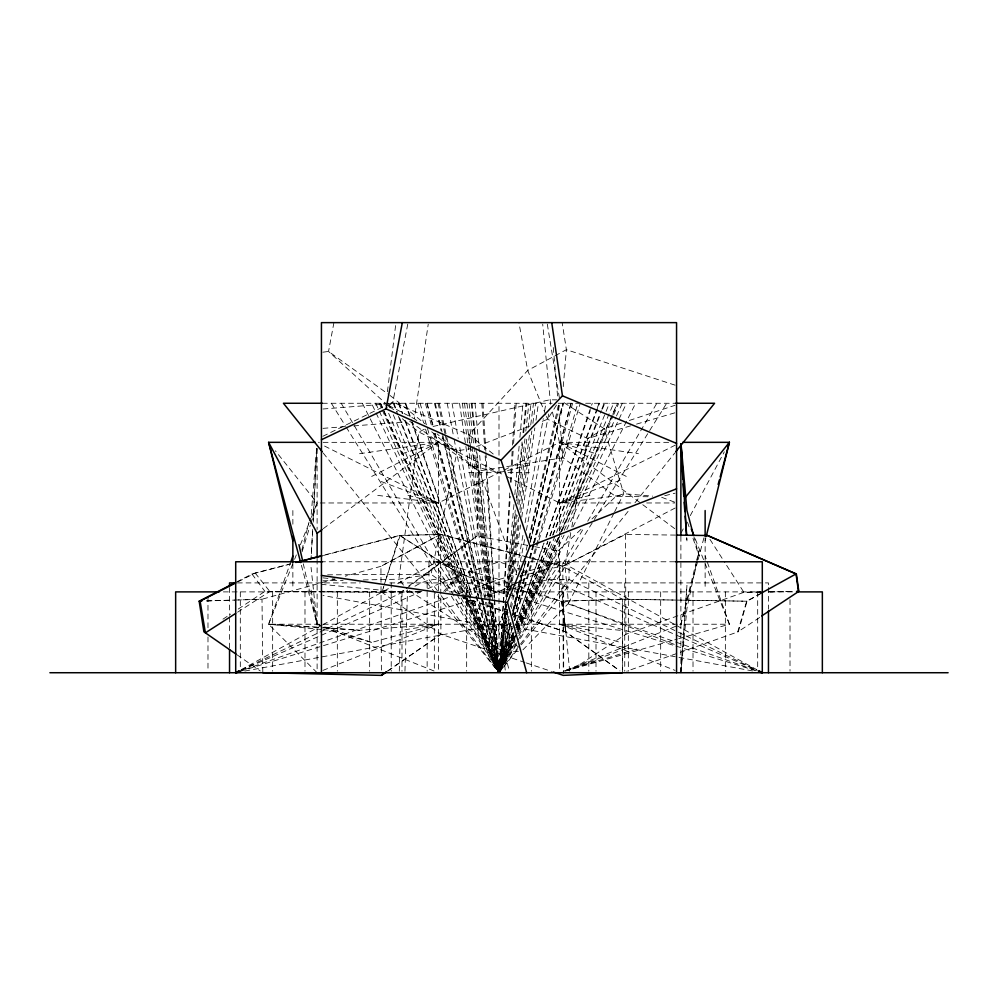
<?xml version="1.0" encoding="UTF-8"?>
<svg xmlns="http://www.w3.org/2000/svg" width="998" height="998" viewBox="0 0 998 998"><rect width="100%" height="100%" fill="white"/><g stroke="black" fill="none" stroke-linecap="round" stroke-linejoin="round"><path stroke-width="0.75" stroke-dasharray="4.99 3.74" d="M399.287 671.167L401.321 592.163L403.429 590.379M404.951 671.192L407.546 589.905M316.828 448.464L313.26 522.116M312.586 529.476L311.052 559.042L312.885 528.266M313.073 520.145L316.79 448.564M507.583 609.591L499.212 671.18L509.778 491.54M510.327 482.246L512.161 451.271M512.535 445.071L515.018 403.267M680.885 672.727L686.948 585.564L680.885 672.727L686.948 608.306L696.205 564.344M507.084 609.591L499.2 671.18L510.252 496.181M511.138 482.246L513.209 449.724M513.608 443.524L516.166 403.267M316.616 448.526L311.052 516.602L309.542 520.769M563.246 386.6L566.39 349.687L562.161 322.628M323.24 453.03L499 672.727L514.007 503.928M514.831 494.634L519.372 443.524M519.921 437.336L522.952 403.267M506.56 604.588L499.175 671.18L506.123 601.482M506.273 599.935L515.255 510.115M516.502 497.728L522.079 441.977M523.002 432.683L525.946 403.267M499.162 671.18L506.011 604.588M506.809 596.841L515.741 510.115M516.702 500.821L522.927 440.43M523.725 432.683L526.744 403.267M507.421 596.841L516.527 514.768M517.725 503.928L524.948 438.883M525.809 431.136L528.89 403.267M341.191 403.267L499 672.727L506.51 609.591M508.344 594.197L517.675 515.667M518.96 504.888L527.194 435.602M528.117 427.905L531.048 403.267M387.424 391.765L388.372 384.08M388.571 382.546L395.769 324.175M509.454 591.115L518.91 517.201M519.896 509.504L529.551 434.055M530.736 424.824L533.493 403.267M510.09 591.115L519.297 523.364M520.756 512.585L531.847 430.974M532.895 423.277L535.614 403.267M416.865 420.595L414.332 418.773L428.229 324.163M362.336 403.267L499 672.727L507.795 612.672M511.176 589.581L520.644 524.911M521.767 517.201L534.841 427.905M535.976 420.195L538.446 403.267M508.868 616.078L499.262 671.192L510.964 622.764M510.465 606.884L512.86 593.111M516.053 574.736L523.251 533.394M525.123 522.678L543.249 418.574M544.584 410.914L545.918 403.267M570.744 533.144L565.03 565.192L568.473 603.403L521.393 651.395M571.829 527.044L587.597 438.534L604.301 428.791L622.004 422.915M333.918 322.628L328.542 351.458L385.353 403.204M407.745 324.138L392.825 402.169L387.012 407.92M509.292 619.134L499.299 671.192L510.814 622.764L499 672.727L371.493 403.267M511.363 608.418L515.479 586.986M518.711 570.145L524.886 537.997M526.358 530.337L548.725 413.983M696.517 562.835L699.074 550.709L696.841 559.703M510.09 622.764L499.337 671.205L510.302 622.764M512.772 610.651L520.494 575.834M526.208 550.098L527.555 544.047M528.89 537.997L558.793 403.267M512.698 612.173L521.942 571.293M529.464 537.997L559.94 403.267M512.61 615.192L523.713 568.274M530.163 541.016L562.76 403.267M525.647 560.701L512.685 615.192L525.834 560.701M530.325 541.016L563.084 403.267M530.188 542.538L563.533 403.267M301.833 550.197L309.031 522.166M705.137 540.854L705.873 537.872M696.479 561.213L680.885 624.224L563.957 670.993M499.399 671.217L511.675 626.32M513.858 617.026L533.119 544.771M533.518 543.261L570.856 403.267M697.727 561.088L680.885 624.224L729.388 624.224L705.137 556.011M698.126 559.579L704.139 537.036M513.933 617.026L533.294 544.771M533.693 543.261L571.218 403.267M514.132 617.338L534.167 543.985M534.579 542.488L572.615 403.267M761.424 593.274L747.04 601.208L738.32 631.746L626.794 671.192M761.037 593.274L746.629 601.233L737.709 631.971L761 616.602M375.697 403.267L499 672.727L512.074 628.066M514.257 620.619L577.904 403.267M512.473 628.066L499.449 671.23L514.145 631.934M514.719 620.619L538.508 541.714M538.957 540.23L580.262 403.267M302.107 551.732L310.291 525.135M310.752 523.651L317.115 502.967L275.398 450.822M323.427 591.851L381.922 592.325L383.793 586.512L381.91 592.313L440.991 634.266L524.96 662.485M380.375 403.267L499 672.727L512.76 632.969M543.848 543.149L515.305 625.609L544.122 543.149M545.894 537.261L592.263 403.267M380.65 403.267L499 672.727L512.847 632.969M546.168 537.261L590.267 410.627M317.115 672.727L268.612 624.224L290.281 563.271M516.303 626.108L547.665 541.64M549.836 535.814L596.879 409.093M597.428 407.633L599.049 403.267M388.646 413.297L499 672.727L514.22 631.934M516.39 626.108L547.927 541.64M550.098 535.814L599.561 403.267M506.423 605.175L497.74 627.468L509.417 671.267M515.143 637.448L499.649 671.317L513.696 635.052M516.515 627.817L550.422 540.891M552.68 535.09L601.283 410.502M601.844 409.055L604.102 403.267M393.299 414.794L499 672.727L513.783 635.052M516.627 627.817L550.734 540.891M553.004 535.09L600.185 414.856M602.455 409.055L604.726 403.267M506.735 604.938L497.74 627.468L322.978 595.482M321.668 629.526L268.612 624.224L294.023 560.701M294.597 559.267L296.331 554.925M300.373 544.821L309.031 523.177M311.339 517.401L317.115 502.967M470.008 598.837L499 672.727L513.758 636.699M516.715 629.489L609.429 403.267M404.963 420.744L499 672.727L514.244 636.886M517.288 629.726L555.699 539.431M559.354 530.824L613.62 403.267M473.875 600.571L499 672.727L515.28 635.651M517.787 629.95L558.493 537.286M561.001 531.572L617.35 403.267M474.025 600.571L499 672.727L515.317 635.651M517.825 629.95L617.625 403.267M499.636 671.305L515.392 635.851M517.912 630.175L559.516 536.575M562.036 530.899L613.084 416.029M613.72 414.607L618.76 403.267M517.725 631.809L561.625 535.876M564.207 530.237L615.853 417.376M616.502 415.954L622.303 403.267M420.096 403.267L499 672.727L514.943 639.044M517.6 633.431L564.082 535.19M566.739 529.576L626.507 403.267M613.945 513.147L568.473 603.403L675.122 644.696M614.643 511.762L623.738 493.711L604.301 428.791L560.988 400.685M442.413 433.544L499 672.727L515.205 640.778M518.723 633.83L570.145 532.433M572.964 526.882L635.664 403.267M680.885 533.281L683.78 527.842M690.292 515.629L724.323 451.832M499.736 671.355L515.929 641.178M518.873 635.689L549.062 579.451L560.814 561.774L675.172 624.748M513.783 632.907L503.454 652.018L505.325 671.242M516.739 627.443L558.069 550.971L582.944 527.493M439.207 403.267L499 672.727L583.793 527.942M587.722 521.23L656.809 403.267M499.823 671.405L516.265 644.982M520.37 638.383L593.511 520.819M594.334 519.496L666.664 403.267M556.485 405.026L547.603 419.247L540.355 422.029M499.936 671.479L519.546 645.369M520.482 644.122L569.035 579.464L569.035 561.774M459.554 403.267L499 672.727L517.451 649.661M521.33 644.808L629.114 510.078M634.94 502.792L674.76 453.03M445.308 591.552L460.103 574.287L399.587 535.427L322.878 555.412M443.773 591.39L459.117 573.9L561.699 601.22L622.465 599.224L747.04 601.208M592.001 518.96L615.754 496.542L623.738 493.711L652.68 496.143M323.302 528.641L438.371 442.339L504.514 475.41M408.893 585.926L477.007 536.038L527.48 545.332M403.766 590.392L401.321 592.163L321.443 584.329M387.735 670.993L440.929 634.229L440.567 534.367L399.587 535.427L384.168 585.015L400.123 535.552L440.505 534.454L562.822 566.315L622.34 599.212L746.629 601.233M387.735 670.993L440.991 634.266M222.966 619.172L230.6 614.119M238.223 609.067L264.919 591.377L321.88 591.839M761.062 592.014L743.897 592.313L625.921 634.266L569.683 671.167L558.069 550.971L533.593 546.467M237.611 612.173L269.822 591.49L421.53 591.839M241.142 669.72L321.468 625.496M322.828 624.748L390.892 587.261M397.703 583.518L437.186 561.774L499 579.451L757.919 671.167M675.471 535.09L625.484 534.417L562.822 566.328L440.567 534.367L380.937 566.315L345.258 576.195M440.505 534.454L380.937 566.315L381.011 585.402M675.184 507.994L565.03 565.192L518.037 576.619M424.3 429.265L418.886 432.047L398.851 579.189L405.288 587.435M236.576 581.959L251.97 574.037L291.653 563.733M371.68 476.433L438.371 442.339L438.371 671.205M237.973 581.822L255.189 573.052L289.782 564.045M668.648 442.339L559.629 442.339L438.371 502.967L320.221 502.967M675.309 445.12L559.629 502.967L505.886 476.096M322.841 436.288L387.224 404.901M388.634 404.215L392.825 402.169L468.848 434.741L495.07 455.462M241.304 670.02L406.56 590.28M414.956 586.213C443.686 568.336 478.142 588.832 507.92 594.234M513.047 584.728L499 591.477L482.633 596.53M514.457 584.055L560.814 561.774L518.137 573.987M241.379 670.232L421.929 591.265M427.618 588.783L448.938 579.451L499 561.774L521.892 569.858M322.89 670.419L438.371 624.224L359.554 630.287L268.612 624.224L677.779 624.224M476.595 446.455L530.212 425.909M620.257 480.225L559.629 502.967L634.254 502.967M563.982 671.143L626.32 648.475M237.162 672.203L450.722 596.554M458.045 593.96L499 579.464L516.665 574.399M596.006 660.601L563.995 671.267L638.446 648.475M629.376 420.457L675.085 405.263M401.994 453.703L438.371 442.339L318.449 442.339M240.156 671.342L321.98 646.105M323.464 645.644L472.229 599.748M630.599 425.859L587.597 438.534L547.603 419.247L546.43 416.378M636.524 424.113L675.072 412.748M565.579 671.018L677.268 639.107M678.752 638.683L729.388 624.224L694.745 537.61M334.854 579.077L262 599.224L238.447 599.973M323.177 629.676L329.24 630.287L371.68 642.413L438.371 624.224L401.994 630.287M323.402 555.487L400.123 535.552L459.117 573.9M529.314 465.068L499 472.653L468.686 465.068M589.943 495.382L559.629 502.967L620.257 495.382M664.743 495.707L675.085 493.187M510.776 588.658L499 591.477L437.186 561.774L448.938 579.451L456.298 593.174M516.665 587.236L549.062 579.451L569.035 579.464L756.696 670.02M433.057 426.483L549.624 399.811L556.822 399.849M244.884 671.03L499 624.374L514.307 627.181M359.554 453.703L438.371 442.339M322.865 352.207L328.542 351.458L388.783 394.534M322.978 409.005L385.914 404.053M322.978 428.354L345.982 426.545M353.654 425.934L405.799 421.83L418.886 432.047L457.259 450.784L470.794 448.676L516.428 572.266M518.399 651.494L503.454 652.018L406.211 588.62L477.007 536.038L478.591 471.031L431.685 431.797M207.035 600.958L234.518 600.097M206.287 600.908L232.596 600.11M234.143 600.072L262 599.224L262.811 672.702M322.99 580.799L343.112 580.374M363.247 579.95L398.851 579.189L431.024 574.249L458.88 594.247M760.563 592.039L743.897 592.313L725.696 563.92M768.148 591.901L793.921 591.465M791.95 591.465L767.924 591.889L793.098 591.889M381.922 592.325L420.582 591.739M327.618 574.836L431.024 574.249L457.259 450.784L437.024 433.881M322.329 403.267L552.106 403.267M558.156 403.267L578.765 403.267M585.664 403.267L675.671 403.267M468.686 472.653L502.031 472.653M508.094 472.653L529.314 472.653M646.679 502.967L674.673 502.967M320.483 561.774L675.509 561.774M237.312 582.907L360.241 582.907M389.806 582.907L763.819 582.907M765.366 582.907L768.46 582.907L768.46 586.001M223.377 591.889L422.017 591.889M449.137 591.889L508.344 591.889M514.394 591.889L761.724 591.889M648.014 496.717L615.754 496.542L563.009 457.77L552.019 410.215M268.612 624.224L320.146 627.255M323.177 627.48L359.554 630.287M620.257 630.287L559.629 624.224L675.11 670.419M322.978 577.854L330.675 578.678M332.222 578.84L335.291 579.164M377.743 495.382L438.371 502.967L322.691 445.12M559.629 530.998L559.629 442.339L638.446 453.703M515.841 627.468L753.116 671.03M589.943 630.287L559.629 624.224L620.257 642.413M408.057 495.382L438.371 502.967L377.743 480.225M509.417 594.696L674.536 645.644M676.02 646.105L757.844 671.342M674.698 528.641L559.629 442.339L596.006 453.703M675.097 385.166L566.39 349.687L527.717 370.42L468.848 434.741L470.607 447.279M462.86 597.727L507.383 612.523M512.473 614.219L565.903 631.971L618.997 670.157M371.68 642.413L317.115 624.224L301.084 564.095M462.872 597.44L508.044 612.585M513.072 614.269L565.779 631.934L619.945 670.905M526.345 662.946L551.495 671.405M523.314 570.369L549.062 579.451L756.621 670.232M661.662 497.291L675.209 502.368M434.043 670.993L317.115 624.224L303.305 563.808M559.629 442.339L626.32 476.433M388.621 405.45L414.332 418.773M676.532 625.496L756.858 669.72M237.037 654.813L260.253 670.93M390.043 395.433L425.123 423.938M463.945 597.877L499.399 623.338L517.575 646.517M389.669 406.772L394.684 410.39M409.704 421.256L478.591 471.031L563.009 457.77L558.356 404.951M386.488 404.24L392.164 409.405M402.394 418.723L405.799 421.83M255.189 573.052L269.822 591.49M437.374 590.654L428.965 579.464L428.965 561.774M441.104 595.631L498.064 671.479M251.97 574.037L264.919 591.377M709.99 539.394L724.872 562.623M331.336 403.267L345.308 425.722M346.131 427.044L448.04 590.828M451.333 596.118L498.177 671.405M457.034 594.546L498.264 671.355M379.24 403.267L381.76 408.931M382.396 410.353L463.708 593.299M466.228 598.975L498.364 671.305L469.048 595.943M388.571 403.267L390.929 409.03M545.844 414.943L527.717 370.42L518.898 322.628M393.274 403.267L397.815 414.856M398.389 416.303L469.447 597.39M393.898 403.267L397.291 411.949M399.549 417.75L468.486 594.496M398.439 403.267L402.244 413.459M398.951 403.267L402.743 413.459M405.45 420.744L498.464 671.267L425.373 428.566M405.176 403.267L409.791 416.515M411.837 422.404L471.829 594.683M405.737 403.267L471.992 594.683M687.46 522.116L689.98 529.489M693.011 538.334L699.074 556.011L693.984 536.949M417.738 403.267L423.576 422.616M425.385 403.267L431.922 427.219M433.556 433.207L498.601 671.217M426.782 403.267L433.232 427.344M434.854 433.369L478.429 595.943M427.144 403.267L433.569 427.344M435.178 433.369L478.529 595.943M434.467 403.267L440.991 430.512M442.438 436.563L480.874 597.029M481.236 598.551L498.638 671.205L459.28 444.597M435.24 403.267L442.052 432.022M550.646 404.277L542.7 324.175M438.06 403.267L444.908 433.544M445.245 435.053L481.884 597.029M482.221 598.551L498.663 671.205L453.99 438.471M447.216 403.267L453.691 436.949M311.052 590.117L317.115 624.224L311.052 567.375M452.082 403.267L458.219 438.471M547.303 324.15L559.466 398.339M565.779 631.934L561.475 601.183L622.34 599.212L622.465 672.727L622.465 599.224M561.699 601.22L565.903 631.971M462.386 403.267L467.825 443.299M468.025 444.834L488.746 597.278M488.958 598.812L498.788 671.18L494.671 599.935M464.507 403.267L469.821 444.834M470.021 446.38L489.344 597.278M489.531 598.812L498.8 671.18L494.359 599.935M466.952 403.267L499 672.727L499 403.267M469.11 403.267L473.738 445.071M473.913 446.63L490.579 596.841M491.266 603.029L498.825 671.18L492.026 603.029M471.256 403.267L475.722 446.63M475.871 448.177L491.191 596.841M491.827 603.029L498.838 671.18M472.054 403.267L476.395 446.63M477.007 452.818L491.415 596.841M475.048 403.267L499 672.727M553.279 347.491L557.67 397.192M481.834 403.267L484.791 449.724M485.178 455.911L494.26 598.388M482.982 403.267L485.839 451.271M485.926 452.818L494.584 598.388M625.484 534.417L625.921 634.266M562.822 566.315L563.284 673.812M381.024 586.575L381.398 673.812M790.017 599.661L790.017 671.167M768.46 587.548L768.46 609.229M757.682 591.889L757.682 668.061M725.346 591.889L725.346 671.167M705.137 537.822L705.137 586.325M693.011 591.889L693.011 671.167M680.885 536.375L680.885 671.205M660.676 591.889L660.676 671.167M628.341 591.889L628.341 671.167M624.748 582.907L624.748 671.18M596.006 591.889L596.006 671.167M588.82 582.907L588.82 671.18M563.67 591.889L563.67 671.167M559.629 532.558L559.629 671.205M549.062 561.774L549.062 579.451M531.335 591.889L531.335 671.167M466.665 591.889L466.665 671.167M448.938 561.774L448.938 579.451M434.33 593.436L434.33 671.167M427.144 582.907L427.144 671.18M401.994 591.889L401.994 671.167M391.216 582.907L391.216 671.18M369.659 591.889L369.659 671.167M337.324 591.889L337.324 671.167M317.115 448.551L317.115 529.514M317.115 559.08L317.115 671.167M304.989 591.889L304.989 671.167M292.863 510.539L292.863 524.187M292.863 563.596L292.863 586.325M272.654 591.889L272.654 671.167M240.318 591.889L240.318 668.061M229.54 587.548L229.54 615.429M229.54 616.976L229.54 647.939M207.983 596.554L207.983 629.189M207.983 636.974L207.983 671.167M686.948 540.854L686.724 537.772L686.948 540.854"/><path stroke-width="1.5" d="M321.443 439.744L386.039 408.881L402.319 322.628M706.235 536.375L729.388 442.339L682.669 442.339M718.161 484.429L719.371 479.913M720.169 476.907L729.388 442.339L684.765 498.114M290.805 561.824L292.863 556.011M526.682 672.727L507.508 602.393L529.975 546.118L501.033 460.178L386.039 408.881M727.941 445.046L729.388 442.339M675.721 451.82L714.568 403.267L675.609 403.267M501.033 460.178L562.46 395.832L551.732 322.628M317.115 557.944L317.115 533.281L322.067 529.564M381.398 675.372L386.463 671.866L381.398 675.372L262.811 672.702M761.761 615.903L798.824 591.352L796.354 574L707.507 535.514L676.557 535.103M235.603 613.458L205.401 632.844L200.099 601.095L234.53 583.568M762.073 592.7L796.042 573.925L798.462 591.39M238.422 671.217L235.703 672.727L235.703 561.774L322.491 561.774M236.015 654.102L203.904 631.809L199.176 601.208L235.466 582.52M239.894 670.693L235.703 672.727L238.759 672.165M238.534 671.479L235.703 672.727L238.672 671.804M529.975 546.118L676.557 488.82M295.807 562.473L321.368 555.811M298.265 562.011L307.521 559.604M308.844 559.254L322.08 555.824M622.465 672.727L563.284 675.372L553.092 671.941M199.176 601.208L201.796 601.12M796.529 591.39L798.824 591.352M322.391 403.267L283.432 403.267L322.279 451.82M315.331 442.339L268.612 442.339L292.863 540.854M675.509 561.774L762.297 561.774L762.297 672.727L759.241 672.165M235.765 582.907L229.54 582.907L229.54 586.001M219.173 591.889L175.648 591.889L175.648 672.727M797.477 591.889L822.352 591.889L822.352 672.727M49.9 672.727L948.1 672.727M321.443 575.434L507.508 602.393M759.328 671.804L762.297 672.727L759.578 671.217M562.46 395.832L676.557 443.399M707.507 535.514L796.042 573.925M759.466 671.479L762.297 672.727L758.106 670.693M317.115 533.281L268.612 442.339L300.685 562.585M691.277 528.952L693.585 534.716M693.598 535.477L686.948 510.539L681.023 443.885M298.926 544.646L302.706 561.163M684.141 502.256L684.815 511.525M685.152 516.153L686.499 534.679M686.574 534.703L680.985 443.873L682.857 479.202M683.094 483.818L683.755 496.106M768.46 610.776L768.46 672.727M705.137 510.539L705.137 536.313M680.885 443.885L680.885 535.614M676.557 672.727L676.557 322.628L321.443 322.628L321.443 672.727M292.863 536.313L292.863 562.074M229.54 649.498L229.54 672.727"/></g></svg>
